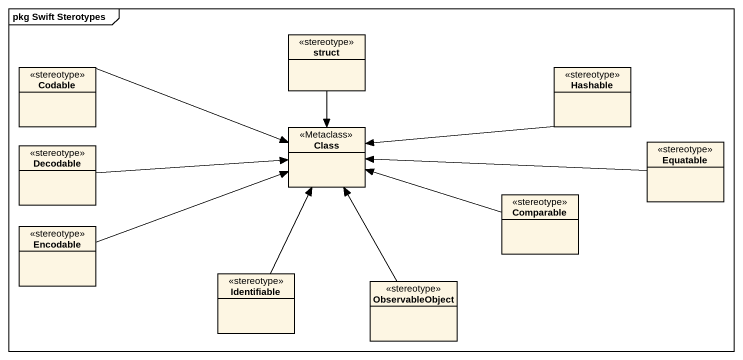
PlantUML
@startuml
mainframe pkg Swift Sterotypes
hide circle
hide empty members
class "struct" as struct_ <<stereotype>>
class Codable <<stereotype>>
class Hashable <<stereotype>>
class "Class" as Class_ <<Metaclass>>
class Decodable <<stereotype>>
class Equatable <<stereotype>>
class Comparable <<stereotype>>
class Encodable <<stereotype>>
class Identifiable <<stereotype>>
class ObservableObject <<stereotype>>
struct_ --> Class_
Codable -right-> Class_
Hashable -left-> Class_
Decodable -right-> Class_
Equatable -left-> Class_
Comparable -left-> Class_
Encodable -right-> Class_
Identifiable -up-> Class_
ObservableObject -up-> Class_
@enduml
